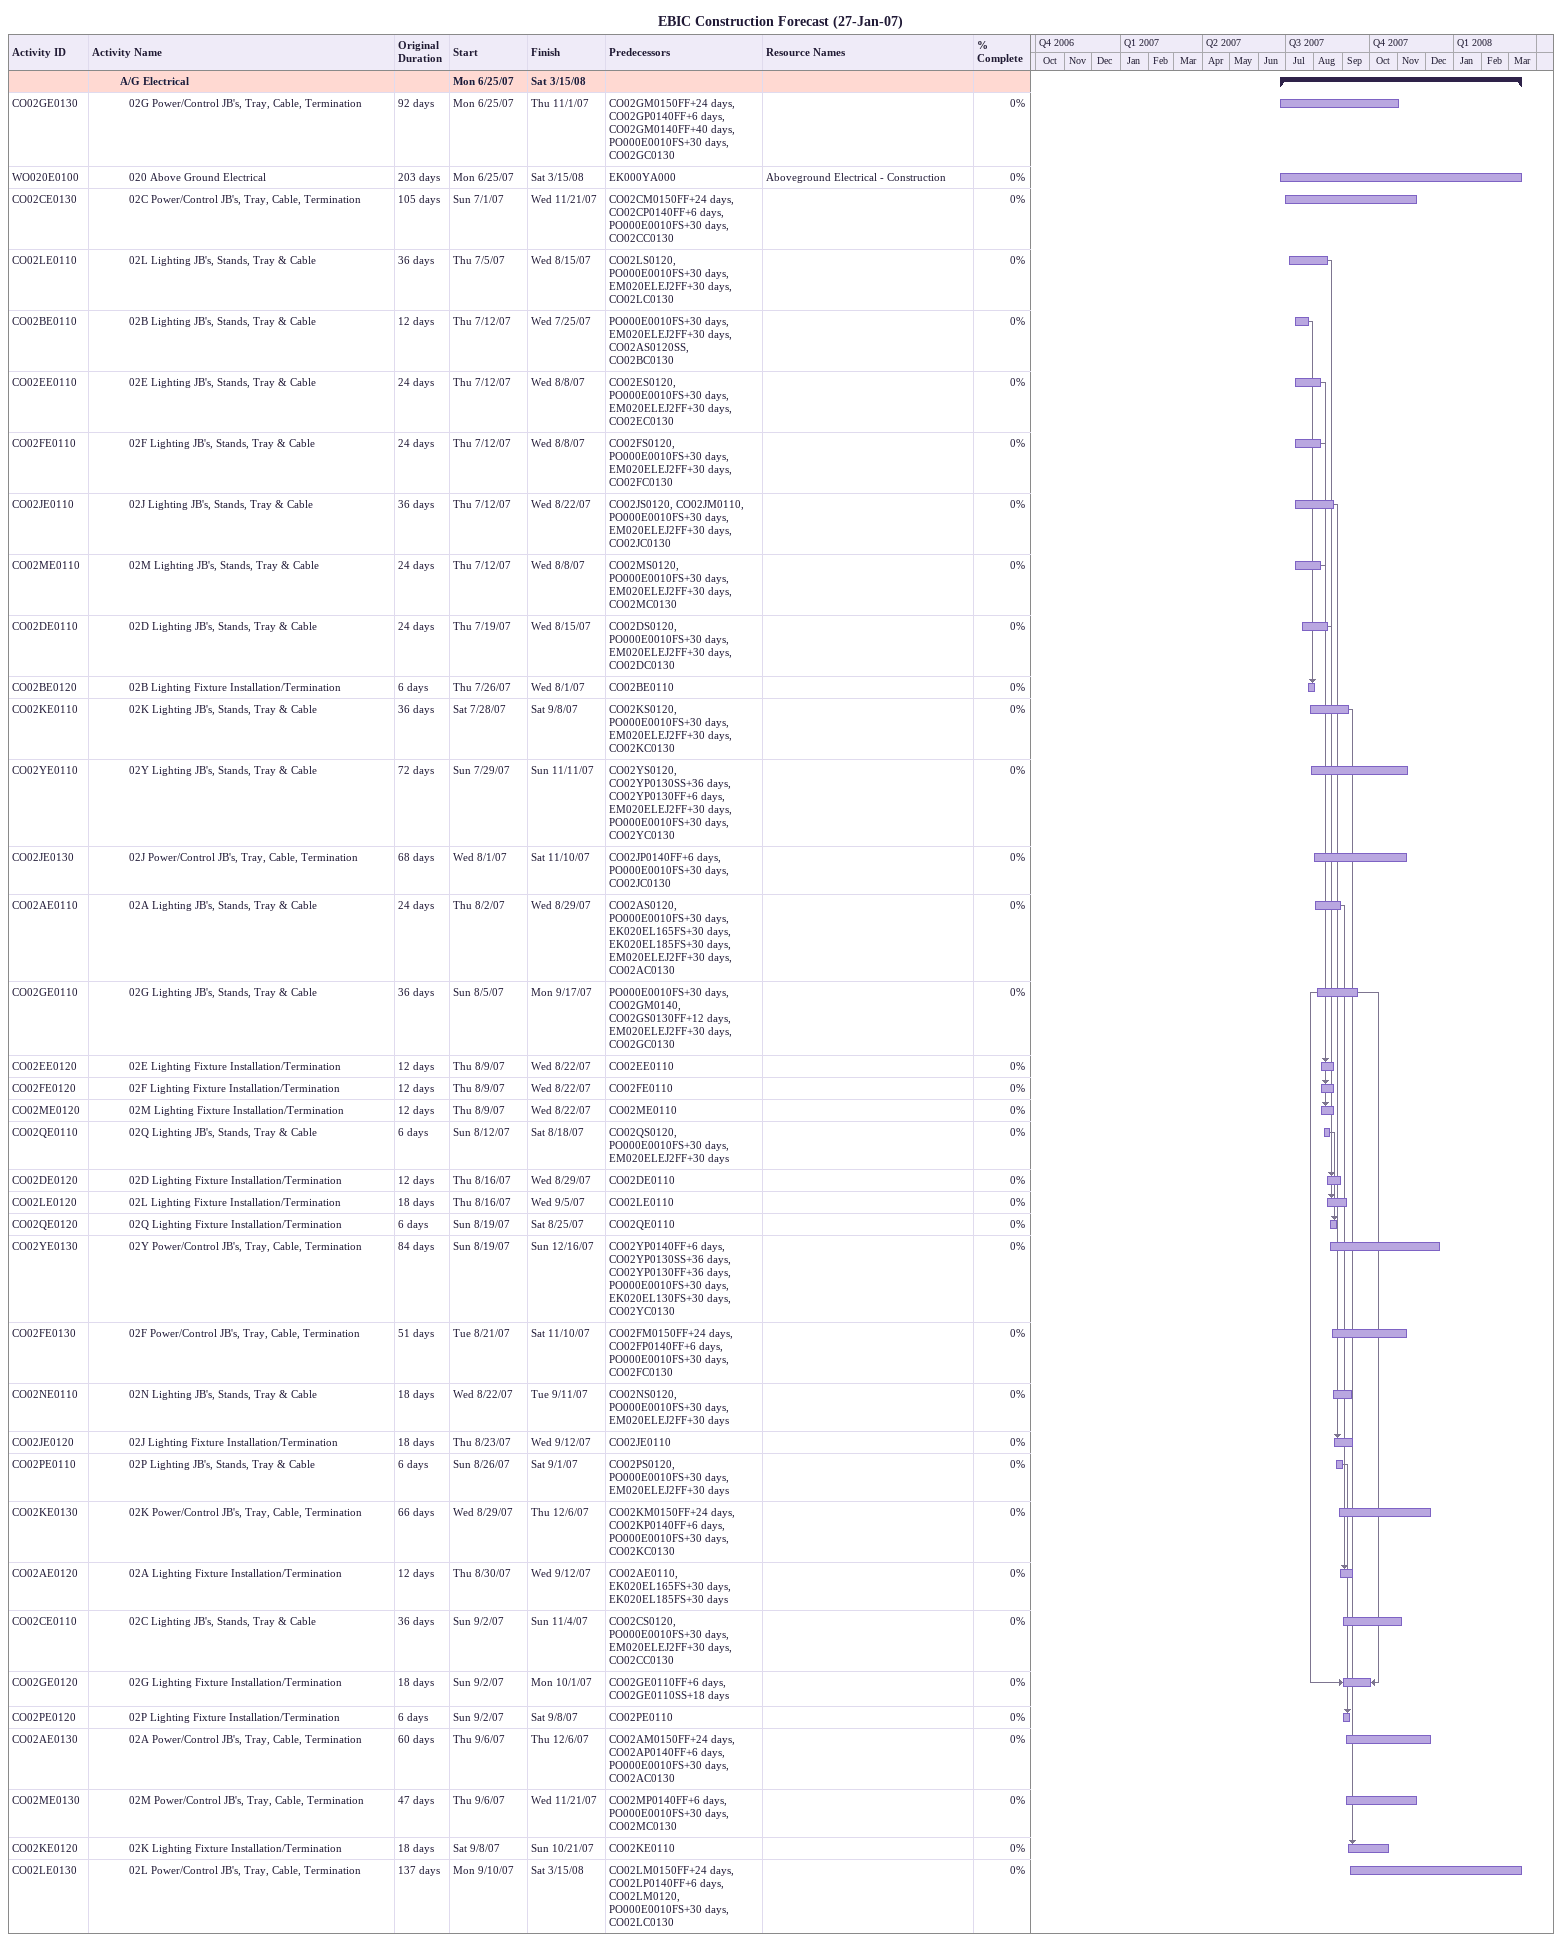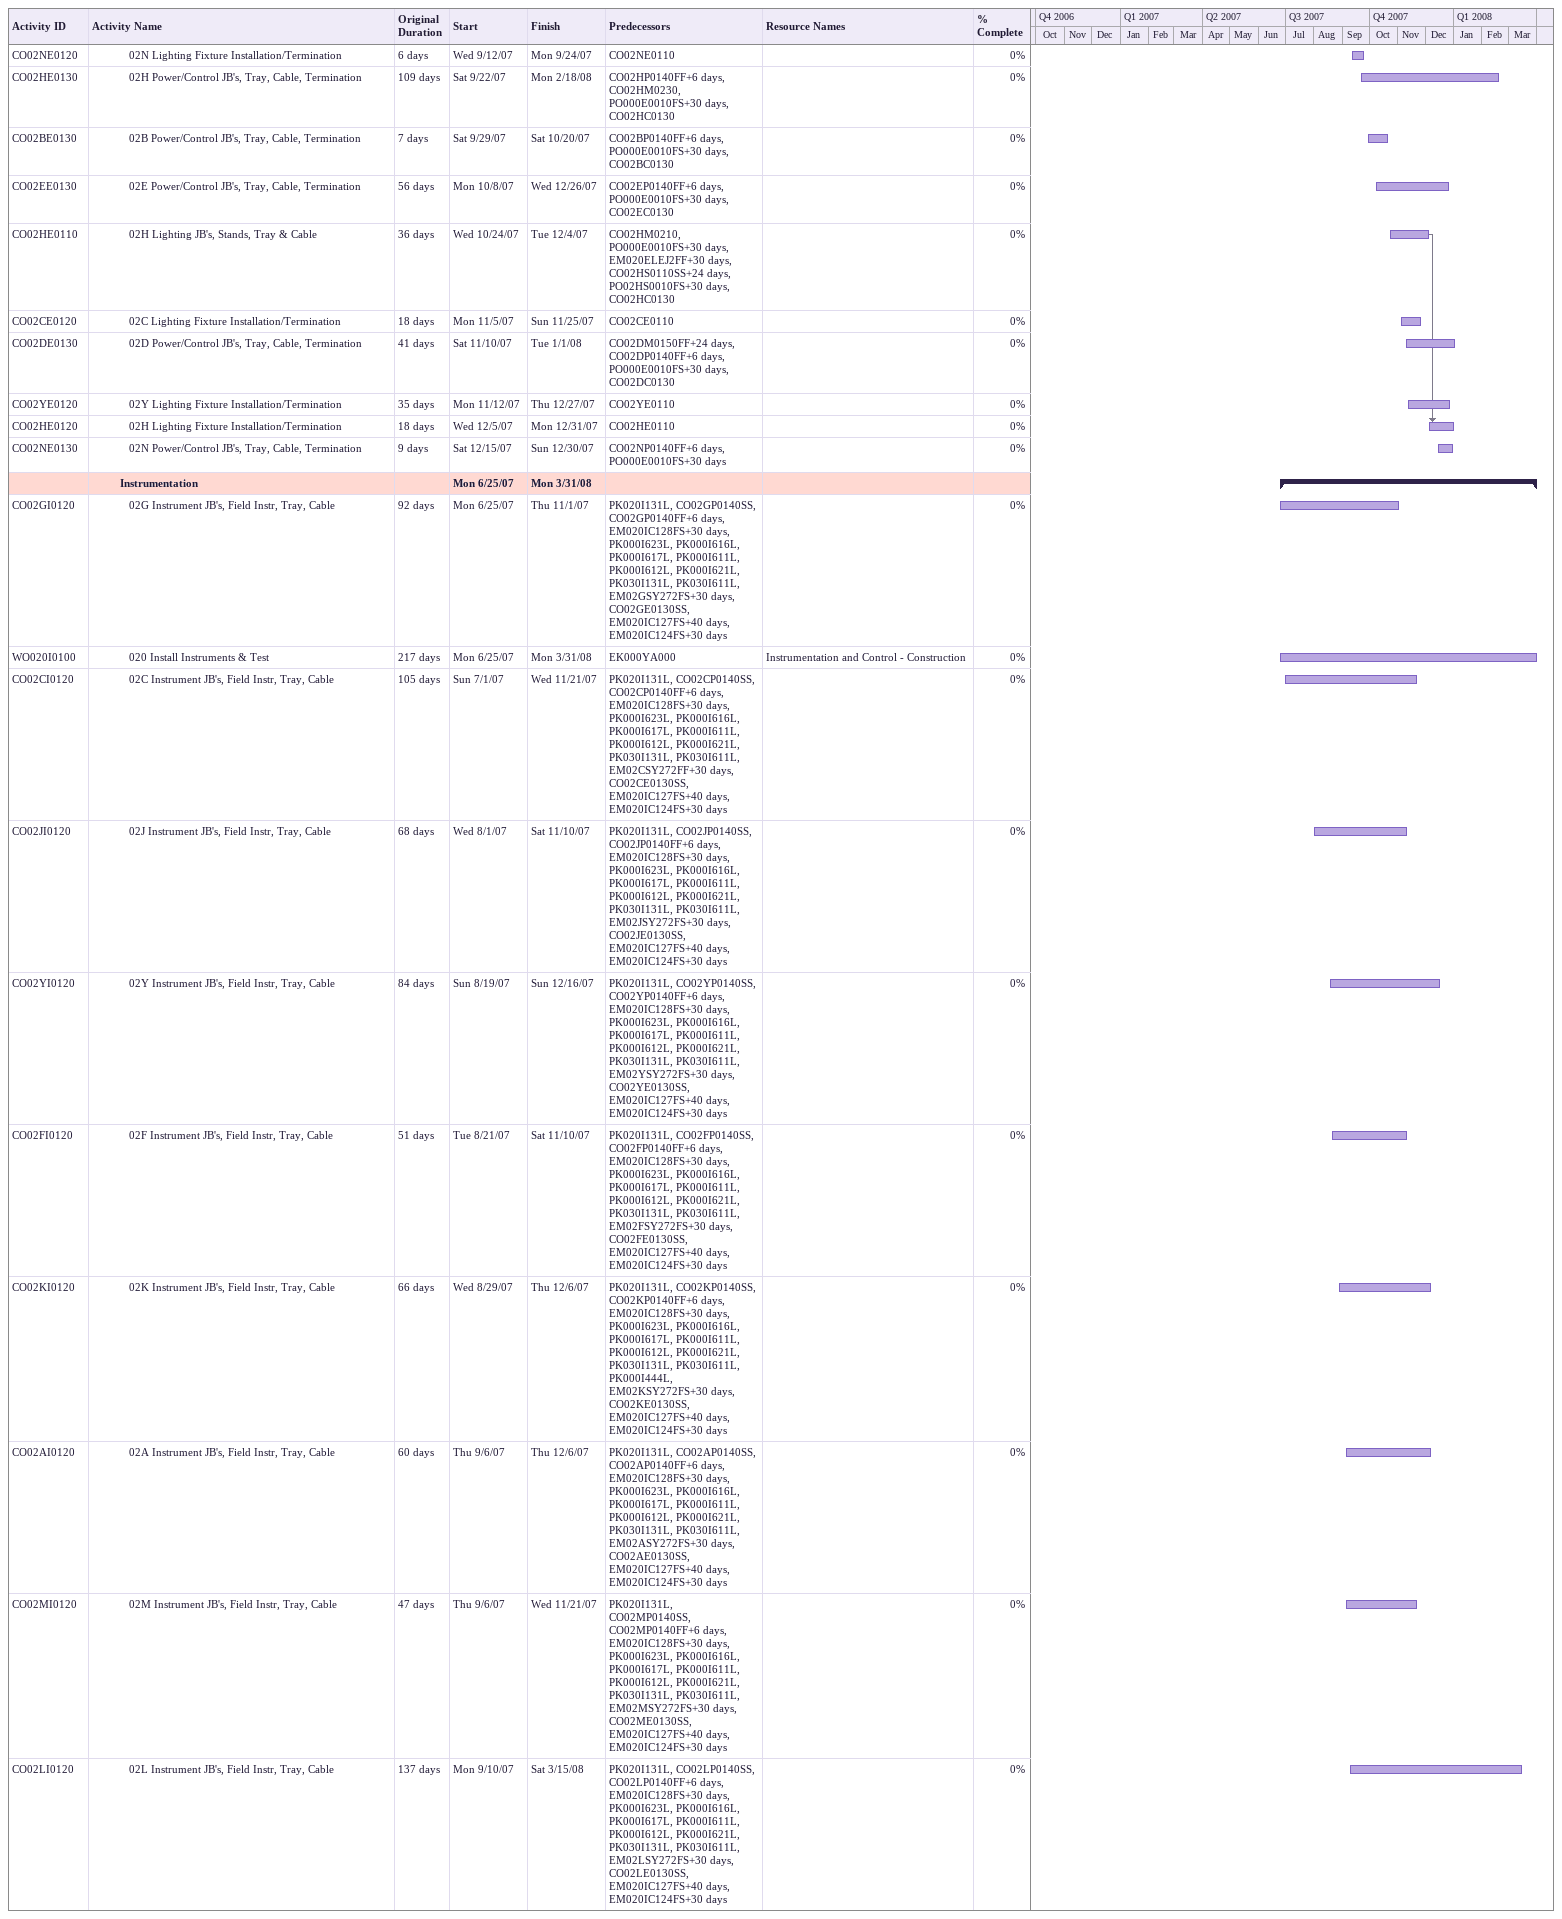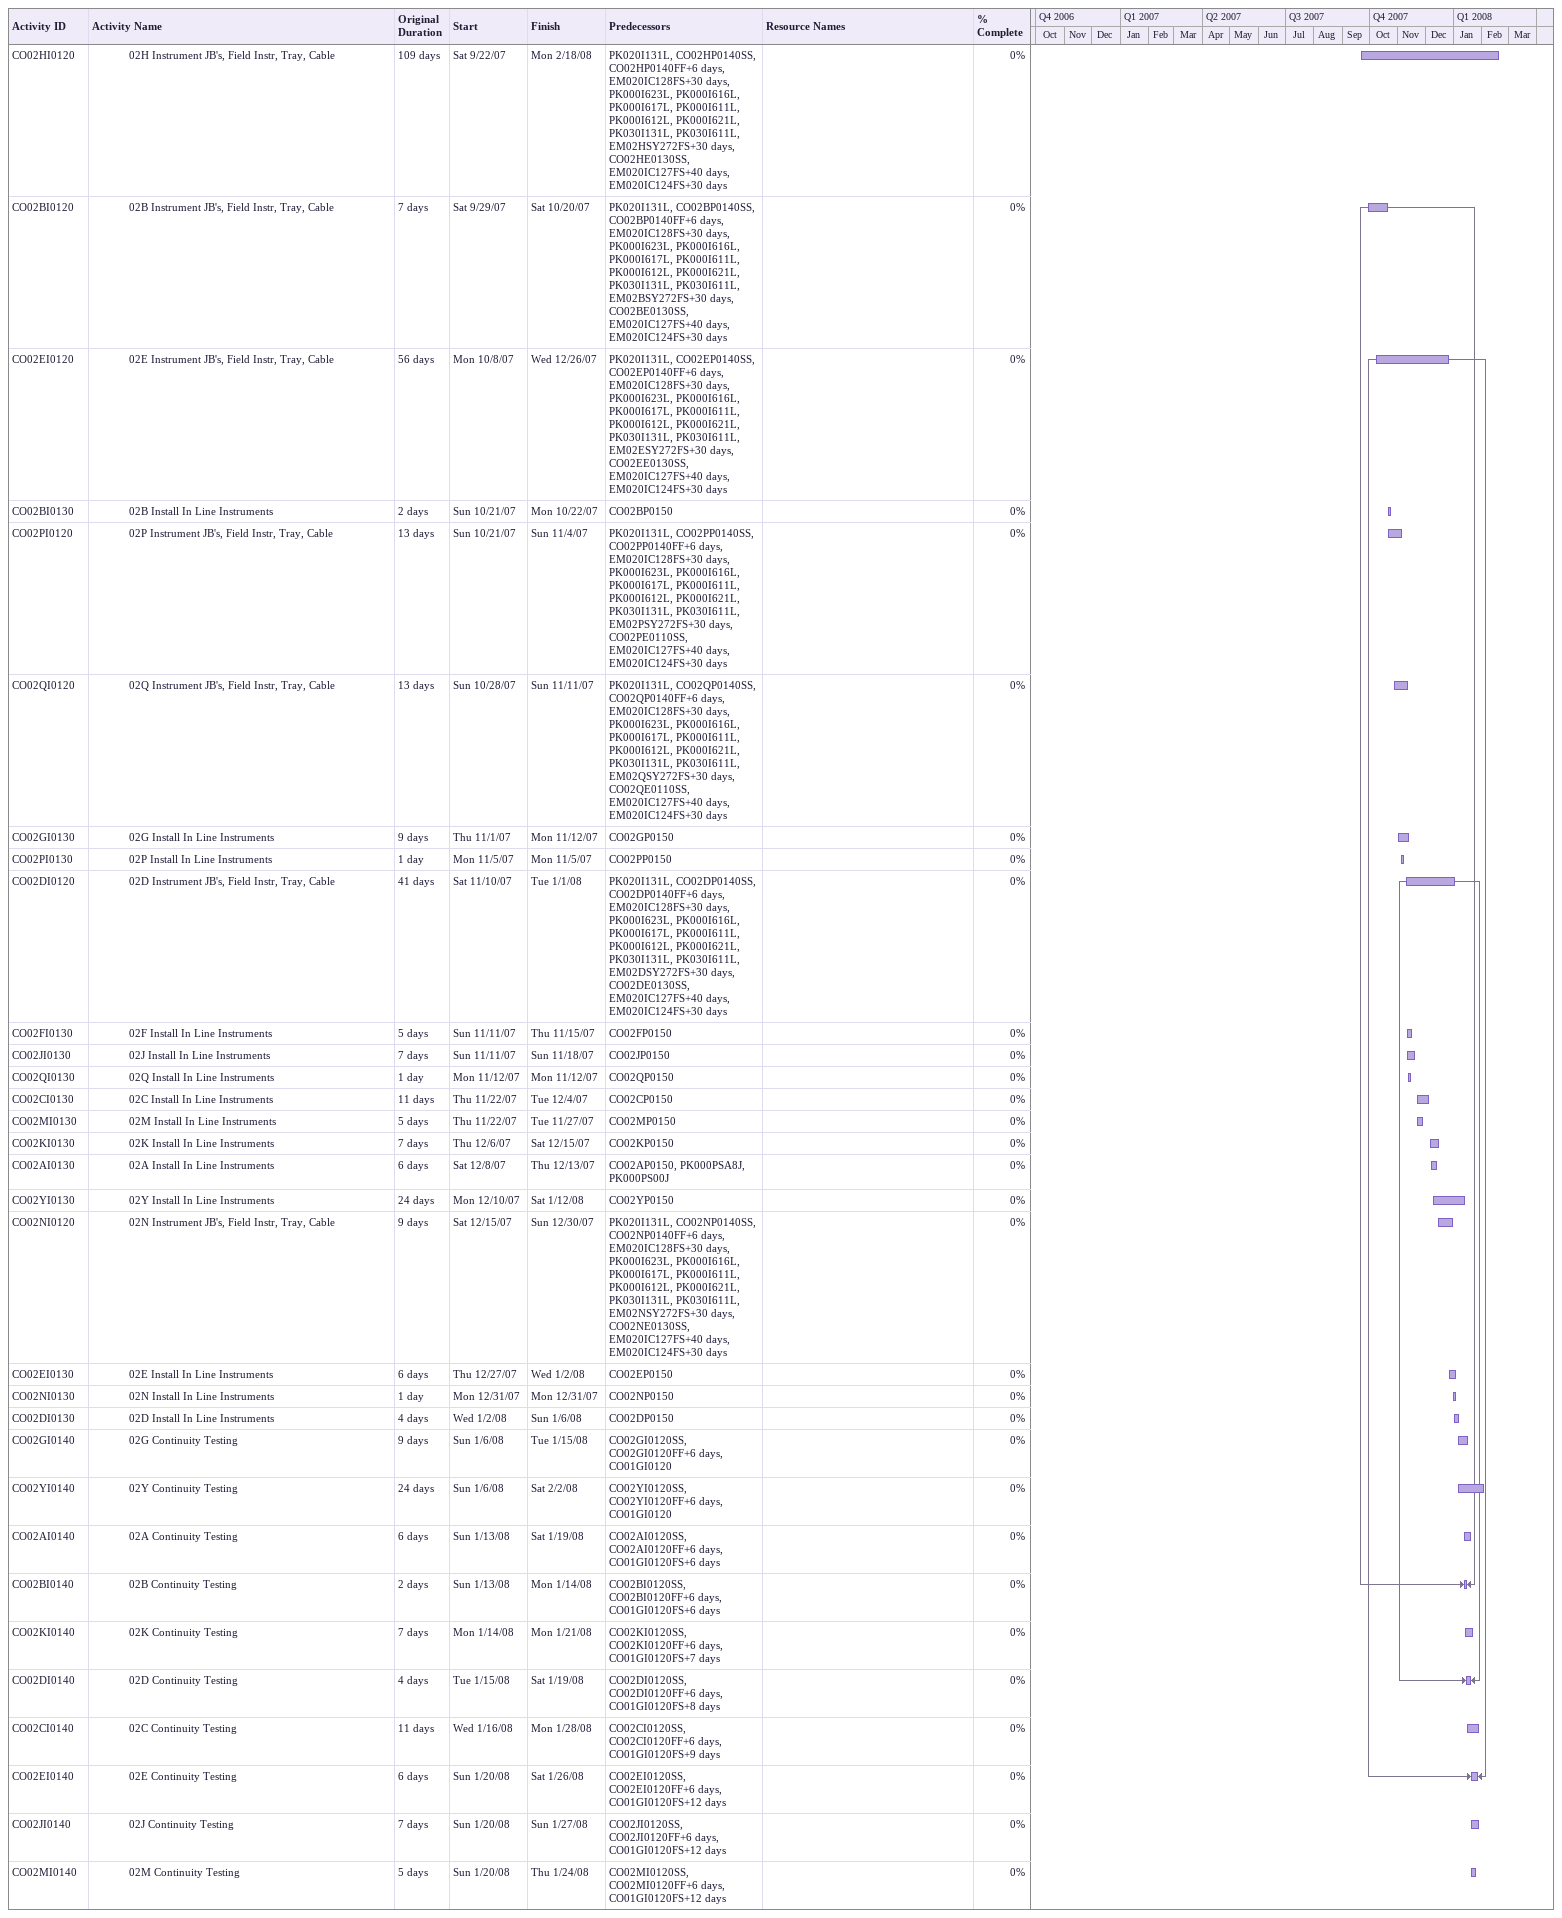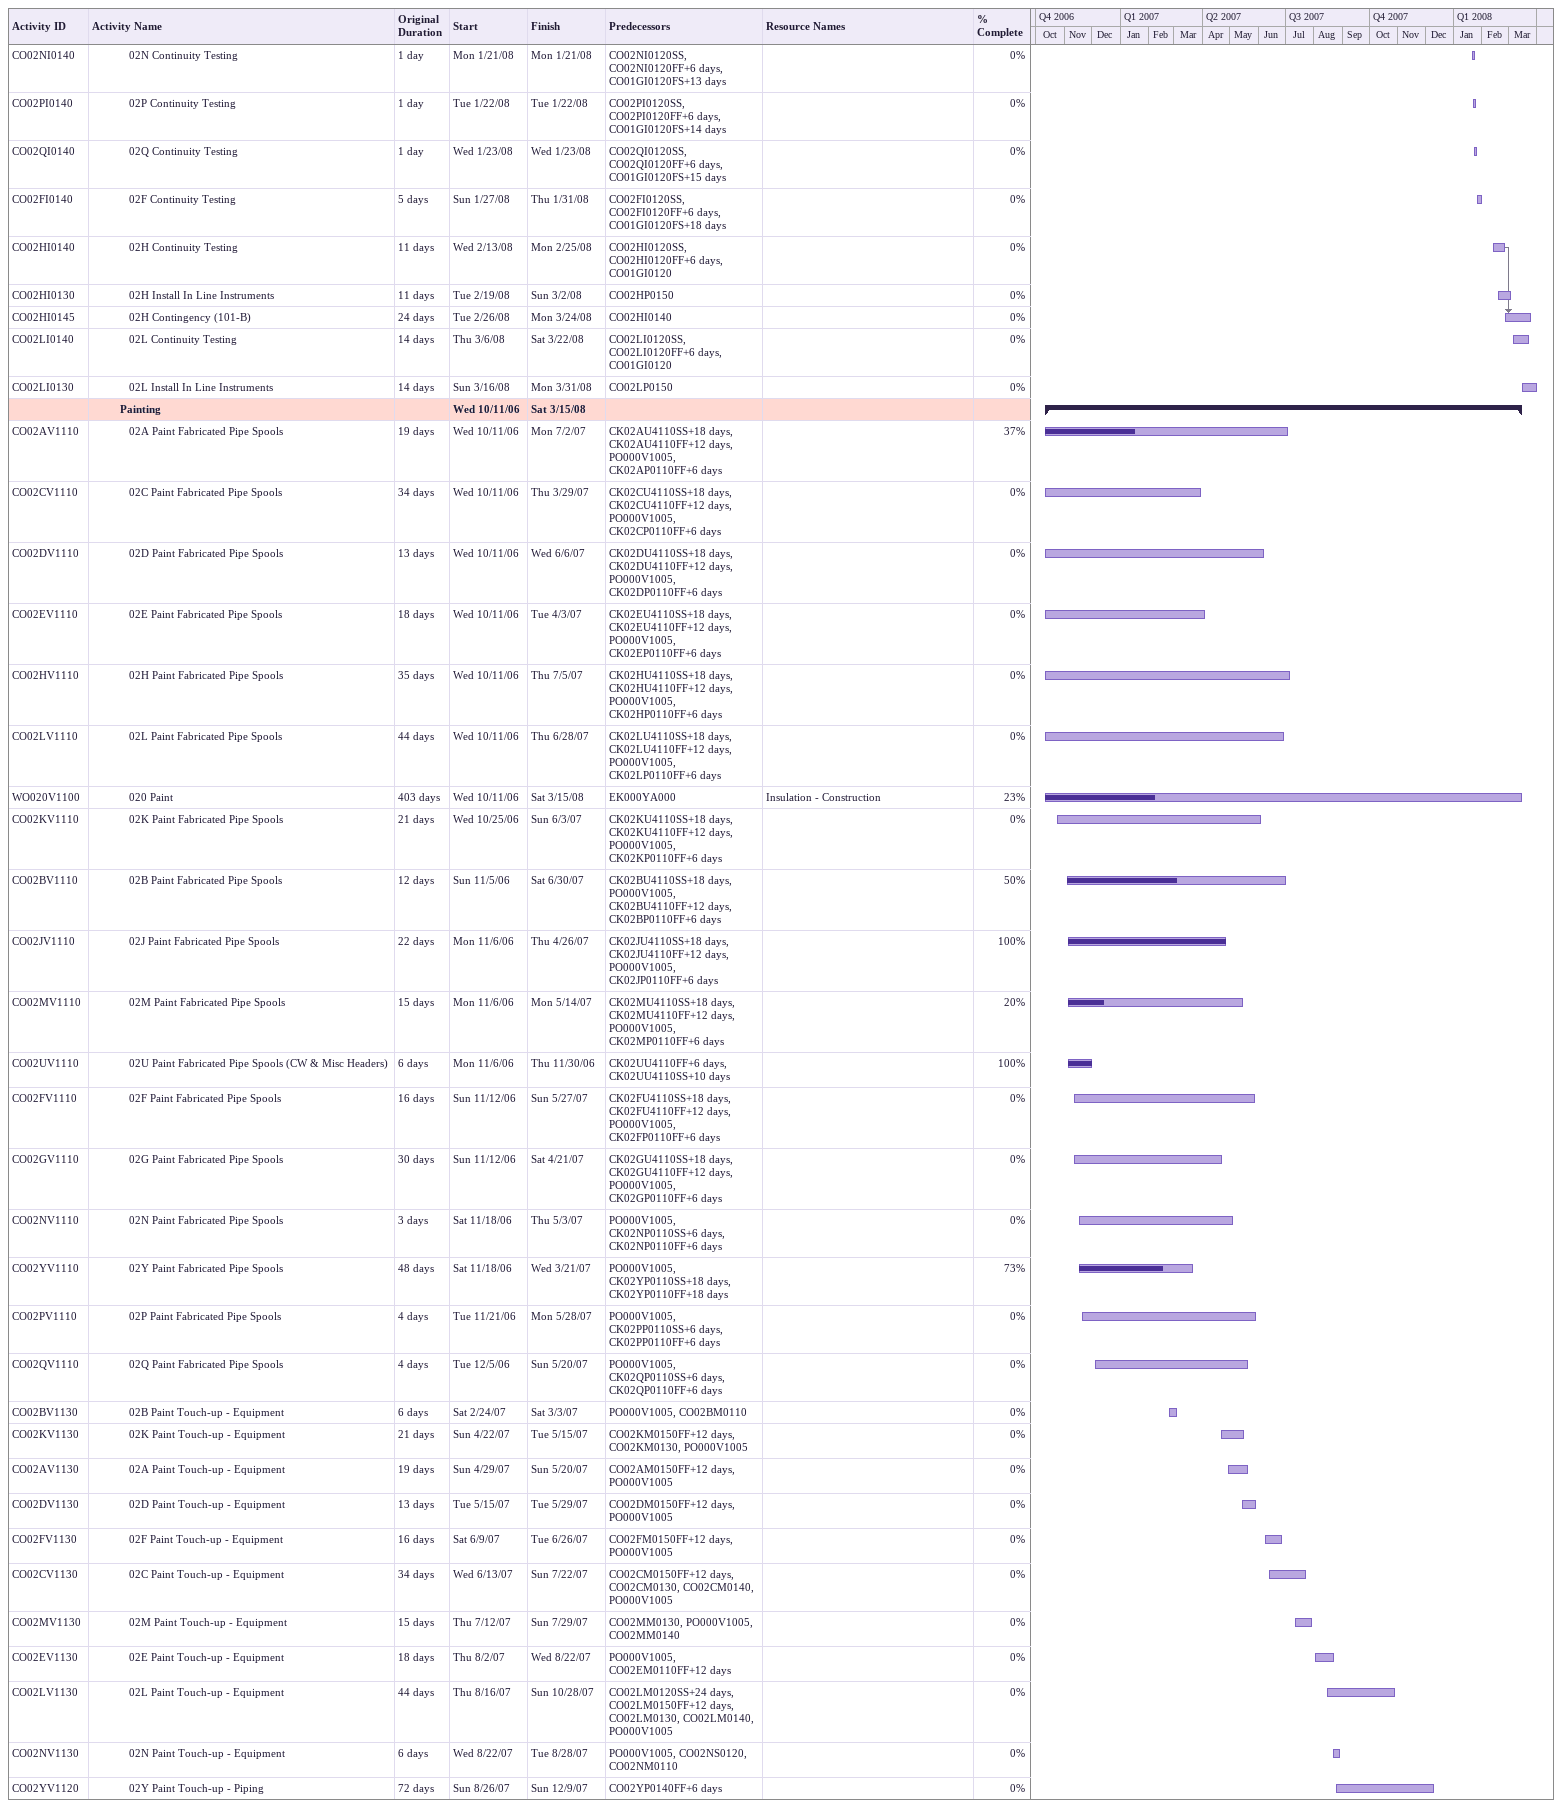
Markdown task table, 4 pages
EBIC Construction Forecast (27-Jan-07)

| ID | Level | Task | Original duration | Start | Finish | Predecessors | Resources | % complete |
|---|---|---|---|---|---|---|---|---|
|  | 4 | **A/G Electrical** |  | 2007-06-25 | 2008-03-15 |  |  |  |
| CO02GE0130 | 5 | 02G Power/Control JB's, Tray, Cable, Termination | 92d | 2007-06-25 | 2007-11-01 | CO02GM0150FF+24d, CO02GP0140FF+6d, CO02GM0140FF+40d, PO000E0010FS+30d, CO02GC0130 |  | 0 |
| WO020E0100 | 5 | 020 Above Ground Electrical | 203d | 2007-06-25 | 2008-03-15 | EK000YA000 | Aboveground Electrical - Construction | 0 |
| CO02CE0130 | 5 | 02C Power/Control JB's, Tray, Cable, Termination | 105d | 2007-07-01 | 2007-11-21 | CO02CM0150FF+24d, CO02CP0140FF+6d, PO000E0010FS+30d, CO02CC0130 |  | 0 |
| CO02LE0110 | 5 | 02L Lighting JB's, Stands, Tray & Cable | 36d | 2007-07-05 | 2007-08-15 | CO02LS0120, PO000E0010FS+30d, EM020ELEJ2FF+30d, CO02LC0130 |  | 0 |
| CO02BE0110 | 5 | 02B Lighting JB's, Stands, Tray & Cable | 12d | 2007-07-12 | 2007-07-25 | PO000E0010FS+30d, EM020ELEJ2FF+30d, CO02AS0120SS, CO02BC0130 |  | 0 |
| CO02EE0110 | 5 | 02E Lighting JB's, Stands, Tray & Cable | 24d | 2007-07-12 | 2007-08-08 | CO02ES0120, PO000E0010FS+30d, EM020ELEJ2FF+30d, CO02EC0130 |  | 0 |
| CO02FE0110 | 5 | 02F Lighting JB's, Stands, Tray & Cable | 24d | 2007-07-12 | 2007-08-08 | CO02FS0120, PO000E0010FS+30d, EM020ELEJ2FF+30d, CO02FC0130 |  | 0 |
| CO02JE0110 | 5 | 02J Lighting JB's, Stands, Tray & Cable | 36d | 2007-07-12 | 2007-08-22 | CO02JS0120, CO02JM0110, PO000E0010FS+30d, EM020ELEJ2FF+30d, CO02JC0130 |  | 0 |
| CO02ME0110 | 5 | 02M Lighting JB's, Stands, Tray & Cable | 24d | 2007-07-12 | 2007-08-08 | CO02MS0120, PO000E0010FS+30d, EM020ELEJ2FF+30d, CO02MC0130 |  | 0 |
| CO02DE0110 | 5 | 02D Lighting JB's, Stands, Tray & Cable | 24d | 2007-07-19 | 2007-08-15 | CO02DS0120, PO000E0010FS+30d, EM020ELEJ2FF+30d, CO02DC0130 |  | 0 |
| CO02BE0120 | 5 | 02B Lighting Fixture Installation/Termination | 6d | 2007-07-26 | 2007-08-01 | CO02BE0110 |  | 0 |
| CO02KE0110 | 5 | 02K Lighting JB's, Stands, Tray & Cable | 36d | 2007-07-28 | 2007-09-08 | CO02KS0120, PO000E0010FS+30d, EM020ELEJ2FF+30d, CO02KC0130 |  | 0 |
| CO02YE0110 | 5 | 02Y Lighting JB's, Stands, Tray & Cable | 72d | 2007-07-29 | 2007-11-11 | CO02YS0120, CO02YP0130SS+36d, CO02YP0130FF+6d, EM020ELEJ2FF+30d, PO000E0010FS+30d, CO02YC0130 |  | 0 |
| CO02JE0130 | 5 | 02J Power/Control JB's, Tray, Cable, Termination | 68d | 2007-08-01 | 2007-11-10 | CO02JP0140FF+6d, PO000E0010FS+30d, CO02JC0130 |  | 0 |
| CO02AE0110 | 5 | 02A Lighting JB's, Stands, Tray & Cable | 24d | 2007-08-02 | 2007-08-29 | CO02AS0120, PO000E0010FS+30d, EK020EL165FS+30d, EK020EL185FS+30d, EM020ELEJ2FF+30d, CO02AC0130 |  | 0 |
| CO02GE0110 | 5 | 02G Lighting JB's, Stands, Tray & Cable | 36d | 2007-08-05 | 2007-09-17 | PO000E0010FS+30d, CO02GM0140, CO02GS0130FF+12d, EM020ELEJ2FF+30d, CO02GC0130 |  | 0 |
| CO02EE0120 | 5 | 02E Lighting Fixture Installation/Termination | 12d | 2007-08-09 | 2007-08-22 | CO02EE0110 |  | 0 |
| CO02FE0120 | 5 | 02F Lighting Fixture Installation/Termination | 12d | 2007-08-09 | 2007-08-22 | CO02FE0110 |  | 0 |
| CO02ME0120 | 5 | 02M Lighting Fixture Installation/Termination | 12d | 2007-08-09 | 2007-08-22 | CO02ME0110 |  | 0 |
| CO02QE0110 | 5 | 02Q Lighting JB's, Stands, Tray & Cable | 6d | 2007-08-12 | 2007-08-18 | CO02QS0120, PO000E0010FS+30d, EM020ELEJ2FF+30d |  | 0 |
| CO02DE0120 | 5 | 02D Lighting Fixture Installation/Termination | 12d | 2007-08-16 | 2007-08-29 | CO02DE0110 |  | 0 |
| CO02LE0120 | 5 | 02L Lighting Fixture Installation/Termination | 18d | 2007-08-16 | 2007-09-05 | CO02LE0110 |  | 0 |
| CO02QE0120 | 5 | 02Q Lighting Fixture Installation/Termination | 6d | 2007-08-19 | 2007-08-25 | CO02QE0110 |  | 0 |
| CO02YE0130 | 5 | 02Y Power/Control JB's, Tray, Cable, Termination | 84d | 2007-08-19 | 2007-12-16 | CO02YP0140FF+6d, CO02YP0130SS+36d, CO02YP0130FF+36d, PO000E0010FS+30d, EK020EL130FS+30d, CO02YC0130 |  | 0 |
| CO02FE0130 | 5 | 02F Power/Control JB's, Tray, Cable, Termination | 51d | 2007-08-21 | 2007-11-10 | CO02FM0150FF+24d, CO02FP0140FF+6d, PO000E0010FS+30d, CO02FC0130 |  | 0 |
| CO02NE0110 | 5 | 02N Lighting JB's, Stands, Tray & Cable | 18d | 2007-08-22 | 2007-09-11 | CO02NS0120, PO000E0010FS+30d, EM020ELEJ2FF+30d |  | 0 |
| CO02JE0120 | 5 | 02J Lighting Fixture Installation/Termination | 18d | 2007-08-23 | 2007-09-12 | CO02JE0110 |  | 0 |
| CO02PE0110 | 5 | 02P Lighting JB's, Stands, Tray & Cable | 6d | 2007-08-26 | 2007-09-01 | CO02PS0120, PO000E0010FS+30d, EM020ELEJ2FF+30d |  | 0 |
| CO02KE0130 | 5 | 02K Power/Control JB's, Tray, Cable, Termination | 66d | 2007-08-29 | 2007-12-06 | CO02KM0150FF+24d, CO02KP0140FF+6d, PO000E0010FS+30d, CO02KC0130 |  | 0 |
| CO02AE0120 | 5 | 02A Lighting Fixture Installation/Termination | 12d | 2007-08-30 | 2007-09-12 | CO02AE0110, EK020EL165FS+30d, EK020EL185FS+30d |  | 0 |
| CO02CE0110 | 5 | 02C Lighting JB's, Stands, Tray & Cable | 36d | 2007-09-02 | 2007-11-04 | CO02CS0120, PO000E0010FS+30d, EM020ELEJ2FF+30d, CO02CC0130 |  | 0 |
| CO02GE0120 | 5 | 02G Lighting Fixture Installation/Termination | 18d | 2007-09-02 | 2007-10-01 | CO02GE0110FF+6d, CO02GE0110SS+18d |  | 0 |
| CO02PE0120 | 5 | 02P Lighting Fixture Installation/Termination | 6d | 2007-09-02 | 2007-09-08 | CO02PE0110 |  | 0 |
| CO02AE0130 | 5 | 02A Power/Control JB's, Tray, Cable, Termination | 60d | 2007-09-06 | 2007-12-06 | CO02AM0150FF+24d, CO02AP0140FF+6d, PO000E0010FS+30d, CO02AC0130 |  | 0 |
| CO02ME0130 | 5 | 02M Power/Control JB's, Tray, Cable, Termination | 47d | 2007-09-06 | 2007-11-21 | CO02MP0140FF+6d, PO000E0010FS+30d, CO02MC0130 |  | 0 |
| CO02KE0120 | 5 | 02K Lighting Fixture Installation/Termination | 18d | 2007-09-08 | 2007-10-21 | CO02KE0110 |  | 0 |
| CO02LE0130 | 5 | 02L Power/Control JB's, Tray, Cable, Termination | 137d | 2007-09-10 | 2008-03-15 | CO02LM0150FF+24d, CO02LP0140FF+6d, CO02LM0120, PO000E0010FS+30d, CO02LC0130 |  | 0 |
| CO02NE0120 | 5 | 02N Lighting Fixture Installation/Termination | 6d | 2007-09-12 | 2007-09-24 | CO02NE0110 |  | 0 |
| CO02HE0130 | 5 | 02H Power/Control JB's, Tray, Cable, Termination | 109d | 2007-09-22 | 2008-02-18 | CO02HP0140FF+6d, CO02HM0230, PO000E0010FS+30d, CO02HC0130 |  | 0 |
| CO02BE0130 | 5 | 02B Power/Control JB's, Tray, Cable, Termination | 7d | 2007-09-29 | 2007-10-20 | CO02BP0140FF+6d, PO000E0010FS+30d, CO02BC0130 |  | 0 |
| CO02EE0130 | 5 | 02E Power/Control JB's, Tray, Cable, Termination | 56d | 2007-10-08 | 2007-12-26 | CO02EP0140FF+6d, PO000E0010FS+30d, CO02EC0130 |  | 0 |
| CO02HE0110 | 5 | 02H Lighting JB's, Stands, Tray & Cable | 36d | 2007-10-24 | 2007-12-04 | CO02HM0210, PO000E0010FS+30d, EM020ELEJ2FF+30d, CO02HS0110SS+24d, PO02HS0010FS+30d, CO02HC0130 |  | 0 |
| CO02CE0120 | 5 | 02C Lighting Fixture Installation/Termination | 18d | 2007-11-05 | 2007-11-25 | CO02CE0110 |  | 0 |
| CO02DE0130 | 5 | 02D Power/Control JB's, Tray, Cable, Termination | 41d | 2007-11-10 | 2008-01-01 | CO02DM0150FF+24d, CO02DP0140FF+6d, PO000E0010FS+30d, CO02DC0130 |  | 0 |
| CO02YE0120 | 5 | 02Y Lighting Fixture Installation/Termination | 35d | 2007-11-12 | 2007-12-27 | CO02YE0110 |  | 0 |
| CO02HE0120 | 5 | 02H Lighting Fixture Installation/Termination | 18d | 2007-12-05 | 2007-12-31 | CO02HE0110 |  | 0 |
| CO02NE0130 | 5 | 02N Power/Control JB's, Tray, Cable, Termination | 9d | 2007-12-15 | 2007-12-30 | CO02NP0140FF+6d, PO000E0010FS+30d |  | 0 |
|  | 4 | **Instrumentation** |  | 2007-06-25 | 2008-03-31 |  |  |  |
| CO02GI0120 | 5 | 02G Instrument JB's, Field Instr, Tray, Cable | 92d | 2007-06-25 | 2007-11-01 | PK020I131L, CO02GP0140SS, CO02GP0140FF+6d, EM020IC128FS+30d, PK000I623L, PK000I616L, PK000I617L, PK000I611L, PK000I612L, PK000I621L, PK030I131L, PK030I611L, EM02GSY272FS+30d, CO02GE0130SS, EM020IC127FS+40d, EM020IC124FS+30d |  | 0 |
| WO020I0100 | 5 | 020 Install Instruments & Test | 217d | 2007-06-25 | 2008-03-31 | EK000YA000 | Instrumentation and Control - Construction | 0 |
| CO02CI0120 | 5 | 02C Instrument JB's, Field Instr, Tray, Cable | 105d | 2007-07-01 | 2007-11-21 | PK020I131L, CO02CP0140SS, CO02CP0140FF+6d, EM020IC128FS+30d, PK000I623L, PK000I616L, PK000I617L, PK000I611L, PK000I612L, PK000I621L, PK030I131L, PK030I611L, EM02CSY272FF+30d, CO02CE0130SS, EM020IC127FS+40d, EM020IC124FS+30d |  | 0 |
| CO02JI0120 | 5 | 02J Instrument JB's, Field Instr, Tray, Cable | 68d | 2007-08-01 | 2007-11-10 | PK020I131L, CO02JP0140SS, CO02JP0140FF+6d, EM020IC128FS+30d, PK000I623L, PK000I616L, PK000I617L, PK000I611L, PK000I612L, PK000I621L, PK030I131L, PK030I611L, EM02JSY272FS+30d, CO02JE0130SS, EM020IC127FS+40d, EM020IC124FS+30d |  | 0 |
| CO02YI0120 | 5 | 02Y Instrument JB's, Field Instr, Tray, Cable | 84d | 2007-08-19 | 2007-12-16 | PK020I131L, CO02YP0140SS, CO02YP0140FF+6d, EM020IC128FS+30d, PK000I623L, PK000I616L, PK000I617L, PK000I611L, PK000I612L, PK000I621L, PK030I131L, PK030I611L, EM02YSY272FS+30d, CO02YE0130SS, EM020IC127FS+40d, EM020IC124FS+30d |  | 0 |
| CO02FI0120 | 5 | 02F Instrument JB's, Field Instr, Tray, Cable | 51d | 2007-08-21 | 2007-11-10 | PK020I131L, CO02FP0140SS, CO02FP0140FF+6d, EM020IC128FS+30d, PK000I623L, PK000I616L, PK000I617L, PK000I611L, PK000I612L, PK000I621L, PK030I131L, PK030I611L, EM02FSY272FS+30d, CO02FE0130SS, EM020IC127FS+40d, EM020IC124FS+30d |  | 0 |
| CO02KI0120 | 5 | 02K Instrument JB's, Field Instr, Tray, Cable | 66d | 2007-08-29 | 2007-12-06 | PK020I131L, CO02KP0140SS, CO02KP0140FF+6d, EM020IC128FS+30d, PK000I623L, PK000I616L, PK000I617L, PK000I611L, PK000I612L, PK000I621L, PK030I131L, PK030I611L, PK000I444L, EM02KSY272FS+30d, CO02KE0130SS, EM020IC127FS+40d, EM020IC124FS+30d |  | 0 |
| CO02AI0120 | 5 | 02A Instrument JB's, Field Instr, Tray, Cable | 60d | 2007-09-06 | 2007-12-06 | PK020I131L, CO02AP0140SS, CO02AP0140FF+6d, EM020IC128FS+30d, PK000I623L, PK000I616L, PK000I617L, PK000I611L, PK000I612L, PK000I621L, PK030I131L, PK030I611L, EM02ASY272FS+30d, CO02AE0130SS, EM020IC127FS+40d, EM020IC124FS+30d |  | 0 |
| CO02MI0120 | 5 | 02M Instrument JB's, Field Instr, Tray, Cable | 47d | 2007-09-06 | 2007-11-21 | PK020I131L, CO02MP0140SS, CO02MP0140FF+6d, EM020IC128FS+30d, PK000I623L, PK000I616L, PK000I617L, PK000I611L, PK000I612L, PK000I621L, PK030I131L, PK030I611L, EM02MSY272FS+30d, CO02ME0130SS, EM020IC127FS+40d, EM020IC124FS+30d |  | 0 |
| CO02LI0120 | 5 | 02L Instrument JB's, Field Instr, Tray, Cable | 137d | 2007-09-10 | 2008-03-15 | PK020I131L, CO02LP0140SS, CO02LP0140FF+6d, EM020IC128FS+30d, PK000I623L, PK000I616L, PK000I617L, PK000I611L, PK000I612L, PK000I621L, PK030I131L, PK030I611L, EM02LSY272FS+30d, CO02LE0130SS, EM020IC127FS+40d, EM020IC124FS+30d |  | 0 |
| CO02HI0120 | 5 | 02H Instrument JB's, Field Instr, Tray, Cable | 109d | 2007-09-22 | 2008-02-18 | PK020I131L, CO02HP0140SS, CO02HP0140FF+6d, EM020IC128FS+30d, PK000I623L, PK000I616L, PK000I617L, PK000I611L, PK000I612L, PK000I621L, PK030I131L, PK030I611L, EM02HSY272FS+30d, CO02HE0130SS, EM020IC127FS+40d, EM020IC124FS+30d |  | 0 |
| CO02BI0120 | 5 | 02B Instrument JB's, Field Instr, Tray, Cable | 7d | 2007-09-29 | 2007-10-20 | PK020I131L, CO02BP0140SS, CO02BP0140FF+6d, EM020IC128FS+30d, PK000I623L, PK000I616L, PK000I617L, PK000I611L, PK000I612L, PK000I621L, PK030I131L, PK030I611L, EM02BSY272FS+30d, CO02BE0130SS, EM020IC127FS+40d, EM020IC124FS+30d |  | 0 |
| CO02EI0120 | 5 | 02E Instrument JB's, Field Instr, Tray, Cable | 56d | 2007-10-08 | 2007-12-26 | PK020I131L, CO02EP0140SS, CO02EP0140FF+6d, EM020IC128FS+30d, PK000I623L, PK000I616L, PK000I617L, PK000I611L, PK000I612L, PK000I621L, PK030I131L, PK030I611L, EM02ESY272FS+30d, CO02EE0130SS, EM020IC127FS+40d, EM020IC124FS+30d |  | 0 |
| CO02BI0130 | 5 | 02B Install In Line Instruments | 2d | 2007-10-21 | 2007-10-22 | CO02BP0150 |  | 0 |
| CO02PI0120 | 5 | 02P Instrument JB's, Field Instr, Tray, Cable | 13d | 2007-10-21 | 2007-11-04 | PK020I131L, CO02PP0140SS, CO02PP0140FF+6d, EM020IC128FS+30d, PK000I623L, PK000I616L, PK000I617L, PK000I611L, PK000I612L, PK000I621L, PK030I131L, PK030I611L, EM02PSY272FS+30d, CO02PE0110SS, EM020IC127FS+40d, EM020IC124FS+30d |  | 0 |
| CO02QI0120 | 5 | 02Q Instrument JB's, Field Instr, Tray, Cable | 13d | 2007-10-28 | 2007-11-11 | PK020I131L, CO02QP0140SS, CO02QP0140FF+6d, EM020IC128FS+30d, PK000I623L, PK000I616L, PK000I617L, PK000I611L, PK000I612L, PK000I621L, PK030I131L, PK030I611L, EM02QSY272FS+30d, CO02QE0110SS, EM020IC127FS+40d, EM020IC124FS+30d |  | 0 |
| CO02GI0130 | 5 | 02G Install In Line Instruments | 9d | 2007-11-01 | 2007-11-12 | CO02GP0150 |  | 0 |
| CO02PI0130 | 5 | 02P Install In Line Instruments | 1d | 2007-11-05 | 2007-11-05 | CO02PP0150 |  | 0 |
| CO02DI0120 | 5 | 02D Instrument JB's, Field Instr, Tray, Cable | 41d | 2007-11-10 | 2008-01-01 | PK020I131L, CO02DP0140SS, CO02DP0140FF+6d, EM020IC128FS+30d, PK000I623L, PK000I616L, PK000I617L, PK000I611L, PK000I612L, PK000I621L, PK030I131L, PK030I611L, EM02DSY272FS+30d, CO02DE0130SS, EM020IC127FS+40d, EM020IC124FS+30d |  | 0 |
| CO02FI0130 | 5 | 02F Install In Line Instruments | 5d | 2007-11-11 | 2007-11-15 | CO02FP0150 |  | 0 |
| CO02JI0130 | 5 | 02J Install In Line Instruments | 7d | 2007-11-11 | 2007-11-18 | CO02JP0150 |  | 0 |
| CO02QI0130 | 5 | 02Q Install In Line Instruments | 1d | 2007-11-12 | 2007-11-12 | CO02QP0150 |  | 0 |
| CO02CI0130 | 5 | 02C Install In Line Instruments | 11d | 2007-11-22 | 2007-12-04 | CO02CP0150 |  | 0 |
| CO02MI0130 | 5 | 02M Install In Line Instruments | 5d | 2007-11-22 | 2007-11-27 | CO02MP0150 |  | 0 |
| CO02KI0130 | 5 | 02K Install In Line Instruments | 7d | 2007-12-06 | 2007-12-15 | CO02KP0150 |  | 0 |
| CO02AI0130 | 5 | 02A Install In Line Instruments | 6d | 2007-12-08 | 2007-12-13 | CO02AP0150, PK000PSA8J, PK000PS00J |  | 0 |
| CO02YI0130 | 5 | 02Y Install In Line Instruments | 24d | 2007-12-10 | 2008-01-12 | CO02YP0150 |  | 0 |
| CO02NI0120 | 5 | 02N Instrument JB's, Field Instr, Tray, Cable | 9d | 2007-12-15 | 2007-12-30 | PK020I131L, CO02NP0140SS, CO02NP0140FF+6d, EM020IC128FS+30d, PK000I623L, PK000I616L, PK000I617L, PK000I611L, PK000I612L, PK000I621L, PK030I131L, PK030I611L, EM02NSY272FS+30d, CO02NE0130SS, EM020IC127FS+40d, EM020IC124FS+30d |  | 0 |
| CO02EI0130 | 5 | 02E Install In Line Instruments | 6d | 2007-12-27 | 2008-01-02 | CO02EP0150 |  | 0 |
| CO02NI0130 | 5 | 02N Install In Line Instruments | 1d | 2007-12-31 | 2007-12-31 | CO02NP0150 |  | 0 |
| CO02DI0130 | 5 | 02D Install In Line Instruments | 4d | 2008-01-02 | 2008-01-06 | CO02DP0150 |  | 0 |
| CO02GI0140 | 5 | 02G Continuity Testing | 9d | 2008-01-06 | 2008-01-15 | CO02GI0120SS, CO02GI0120FF+6d, CO01GI0120 |  | 0 |
| CO02YI0140 | 5 | 02Y Continuity Testing | 24d | 2008-01-06 | 2008-02-02 | CO02YI0120SS, CO02YI0120FF+6d, CO01GI0120 |  | 0 |
| CO02AI0140 | 5 | 02A Continuity Testing | 6d | 2008-01-13 | 2008-01-19 | CO02AI0120SS, CO02AI0120FF+6d, CO01GI0120FS+6d |  | 0 |
| CO02BI0140 | 5 | 02B Continuity Testing | 2d | 2008-01-13 | 2008-01-14 | CO02BI0120SS, CO02BI0120FF+6d, CO01GI0120FS+6d |  | 0 |
| CO02KI0140 | 5 | 02K Continuity Testing | 7d | 2008-01-14 | 2008-01-21 | CO02KI0120SS, CO02KI0120FF+6d, CO01GI0120FS+7d |  | 0 |
| CO02DI0140 | 5 | 02D Continuity Testing | 4d | 2008-01-15 | 2008-01-19 | CO02DI0120SS, CO02DI0120FF+6d, CO01GI0120FS+8d |  | 0 |
| CO02CI0140 | 5 | 02C Continuity Testing | 11d | 2008-01-16 | 2008-01-28 | CO02CI0120SS, CO02CI0120FF+6d, CO01GI0120FS+9d |  | 0 |
| CO02EI0140 | 5 | 02E Continuity Testing | 6d | 2008-01-20 | 2008-01-26 | CO02EI0120SS, CO02EI0120FF+6d, CO01GI0120FS+12d |  | 0 |
| CO02JI0140 | 5 | 02J Continuity Testing | 7d | 2008-01-20 | 2008-01-27 | CO02JI0120SS, CO02JI0120FF+6d, CO01GI0120FS+12d |  | 0 |
| CO02MI0140 | 5 | 02M Continuity Testing | 5d | 2008-01-20 | 2008-01-24 | CO02MI0120SS, CO02MI0120FF+6d, CO01GI0120FS+12d |  | 0 |
| CO02NI0140 | 5 | 02N Continuity Testing | 1d | 2008-01-21 | 2008-01-21 | CO02NI0120SS, CO02NI0120FF+6d, CO01GI0120FS+13d |  | 0 |
| CO02PI0140 | 5 | 02P Continuity Testing | 1d | 2008-01-22 | 2008-01-22 | CO02PI0120SS, CO02PI0120FF+6d, CO01GI0120FS+14d |  | 0 |
| CO02QI0140 | 5 | 02Q Continuity Testing | 1d | 2008-01-23 | 2008-01-23 | CO02QI0120SS, CO02QI0120FF+6d, CO01GI0120FS+15d |  | 0 |
| CO02FI0140 | 5 | 02F Continuity Testing | 5d | 2008-01-27 | 2008-01-31 | CO02FI0120SS, CO02FI0120FF+6d, CO01GI0120FS+18d |  | 0 |
| CO02HI0140 | 5 | 02H Continuity Testing | 11d | 2008-02-13 | 2008-02-25 | CO02HI0120SS, CO02HI0120FF+6d, CO01GI0120 |  | 0 |
| CO02HI0130 | 5 | 02H Install In Line Instruments | 11d | 2008-02-19 | 2008-03-02 | CO02HP0150 |  | 0 |
| CO02HI0145 | 5 | 02H Contingency (101-B) | 24d | 2008-02-26 | 2008-03-24 | CO02HI0140 |  | 0 |
| CO02LI0140 | 5 | 02L Continuity Testing | 14d | 2008-03-06 | 2008-03-22 | CO02LI0120SS, CO02LI0120FF+6d, CO01GI0120 |  | 0 |
| CO02LI0130 | 5 | 02L Install In Line Instruments | 14d | 2008-03-16 | 2008-03-31 | CO02LP0150 |  | 0 |
|  | 4 | **Painting** |  | 2006-10-11 | 2008-03-15 |  |  |  |
| CO02AV1110 | 5 | 02A Paint Fabricated Pipe Spools | 19d | 2006-10-11 | 2007-07-02 | CK02AU4110SS+18d, CK02AU4110FF+12d, PO000V1005, CK02AP0110FF+6d |  | 37 |
| CO02CV1110 | 5 | 02C Paint Fabricated Pipe Spools | 34d | 2006-10-11 | 2007-03-29 | CK02CU4110SS+18d, CK02CU4110FF+12d, PO000V1005, CK02CP0110FF+6d |  | 0 |
| CO02DV1110 | 5 | 02D Paint Fabricated Pipe Spools | 13d | 2006-10-11 | 2007-06-06 | CK02DU4110SS+18d, CK02DU4110FF+12d, PO000V1005, CK02DP0110FF+6d |  | 0 |
| CO02EV1110 | 5 | 02E Paint Fabricated Pipe Spools | 18d | 2006-10-11 | 2007-04-03 | CK02EU4110SS+18d, CK02EU4110FF+12d, PO000V1005, CK02EP0110FF+6d |  | 0 |
| CO02HV1110 | 5 | 02H Paint Fabricated Pipe Spools | 35d | 2006-10-11 | 2007-07-05 | CK02HU4110SS+18d, CK02HU4110FF+12d, PO000V1005, CK02HP0110FF+6d |  | 0 |
| CO02LV1110 | 5 | 02L Paint Fabricated Pipe Spools | 44d | 2006-10-11 | 2007-06-28 | CK02LU4110SS+18d, CK02LU4110FF+12d, PO000V1005, CK02LP0110FF+6d |  | 0 |
| WO020V1100 | 5 | 020 Paint | 403d | 2006-10-11 | 2008-03-15 | EK000YA000 | Insulation - Construction | 23 |
| CO02KV1110 | 5 | 02K Paint Fabricated Pipe Spools | 21d | 2006-10-25 | 2007-06-03 | CK02KU4110SS+18d, CK02KU4110FF+12d, PO000V1005, CK02KP0110FF+6d |  | 0 |
| CO02BV1110 | 5 | 02B Paint Fabricated Pipe Spools | 12d | 2006-11-05 | 2007-06-30 | CK02BU4110SS+18d, PO000V1005, CK02BU4110FF+12d, CK02BP0110FF+6d |  | 50 |
| CO02JV1110 | 5 | 02J Paint Fabricated Pipe Spools | 22d | 2006-11-06 | 2007-04-26 | CK02JU4110SS+18d, CK02JU4110FF+12d, PO000V1005, CK02JP0110FF+6d |  | 100 |
| CO02MV1110 | 5 | 02M Paint Fabricated Pipe Spools | 15d | 2006-11-06 | 2007-05-14 | CK02MU4110SS+18d, CK02MU4110FF+12d, PO000V1005, CK02MP0110FF+6d |  | 20 |
| CO02UV1110 | 5 | 02U Paint Fabricated Pipe Spools (CW & Misc Headers) | 6d | 2006-11-06 | 2006-11-30 | CK02UU4110FF+6d, CK02UU4110SS+10d |  | 100 |
| CO02FV1110 | 5 | 02F Paint Fabricated Pipe Spools | 16d | 2006-11-12 | 2007-05-27 | CK02FU4110SS+18d, CK02FU4110FF+12d, PO000V1005, CK02FP0110FF+6d |  | 0 |
| CO02GV1110 | 5 | 02G Paint Fabricated Pipe Spools | 30d | 2006-11-12 | 2007-04-21 | CK02GU4110SS+18d, CK02GU4110FF+12d, PO000V1005, CK02GP0110FF+6d |  | 0 |
| CO02NV1110 | 5 | 02N Paint Fabricated Pipe Spools | 3d | 2006-11-18 | 2007-05-03 | PO000V1005, CK02NP0110SS+6d, CK02NP0110FF+6d |  | 0 |
| CO02YV1110 | 5 | 02Y Paint Fabricated Pipe Spools | 48d | 2006-11-18 | 2007-03-21 | PO000V1005, CK02YP0110SS+18d, CK02YP0110FF+18d |  | 73 |
| CO02PV1110 | 5 | 02P Paint Fabricated Pipe Spools | 4d | 2006-11-21 | 2007-05-28 | PO000V1005, CK02PP0110SS+6d, CK02PP0110FF+6d |  | 0 |
| CO02QV1110 | 5 | 02Q Paint Fabricated Pipe Spools | 4d | 2006-12-05 | 2007-05-20 | PO000V1005, CK02QP0110SS+6d, CK02QP0110FF+6d |  | 0 |
| CO02BV1130 | 5 | 02B Paint Touch-up - Equipment | 6d | 2007-02-24 | 2007-03-03 | PO000V1005, CO02BM0110 |  | 0 |
| CO02KV1130 | 5 | 02K Paint Touch-up - Equipment | 21d | 2007-04-22 | 2007-05-15 | CO02KM0150FF+12d, CO02KM0130, PO000V1005 |  | 0 |
| CO02AV1130 | 5 | 02A Paint Touch-up - Equipment | 19d | 2007-04-29 | 2007-05-20 | CO02AM0150FF+12d, PO000V1005 |  | 0 |
| CO02DV1130 | 5 | 02D Paint Touch-up - Equipment | 13d | 2007-05-15 | 2007-05-29 | CO02DM0150FF+12d, PO000V1005 |  | 0 |
| CO02FV1130 | 5 | 02F Paint Touch-up - Equipment | 16d | 2007-06-09 | 2007-06-26 | CO02FM0150FF+12d, PO000V1005 |  | 0 |
| CO02CV1130 | 5 | 02C Paint Touch-up - Equipment | 34d | 2007-06-13 | 2007-07-22 | CO02CM0150FF+12d, CO02CM0130, CO02CM0140, PO000V1005 |  | 0 |
| CO02MV1130 | 5 | 02M Paint Touch-up - Equipment | 15d | 2007-07-12 | 2007-07-29 | CO02MM0130, PO000V1005, CO02MM0140 |  | 0 |
| CO02EV1130 | 5 | 02E Paint Touch-up - Equipment | 18d | 2007-08-02 | 2007-08-22 | PO000V1005, CO02EM0110FF+12d |  | 0 |
| CO02LV1130 | 5 | 02L Paint Touch-up - Equipment | 44d | 2007-08-16 | 2007-10-28 | CO02LM0120SS+24d, CO02LM0150FF+12d, CO02LM0130, CO02LM0140, PO000V1005 |  | 0 |
| CO02NV1130 | 5 | 02N Paint Touch-up - Equipment | 6d | 2007-08-22 | 2007-08-28 | PO000V1005, CO02NS0120, CO02NM0110 |  | 0 |
| CO02YV1120 | 5 | 02Y Paint Touch-up - Piping | 72d | 2007-08-26 | 2007-12-09 | CO02YP0140FF+6d |  | 0 |
